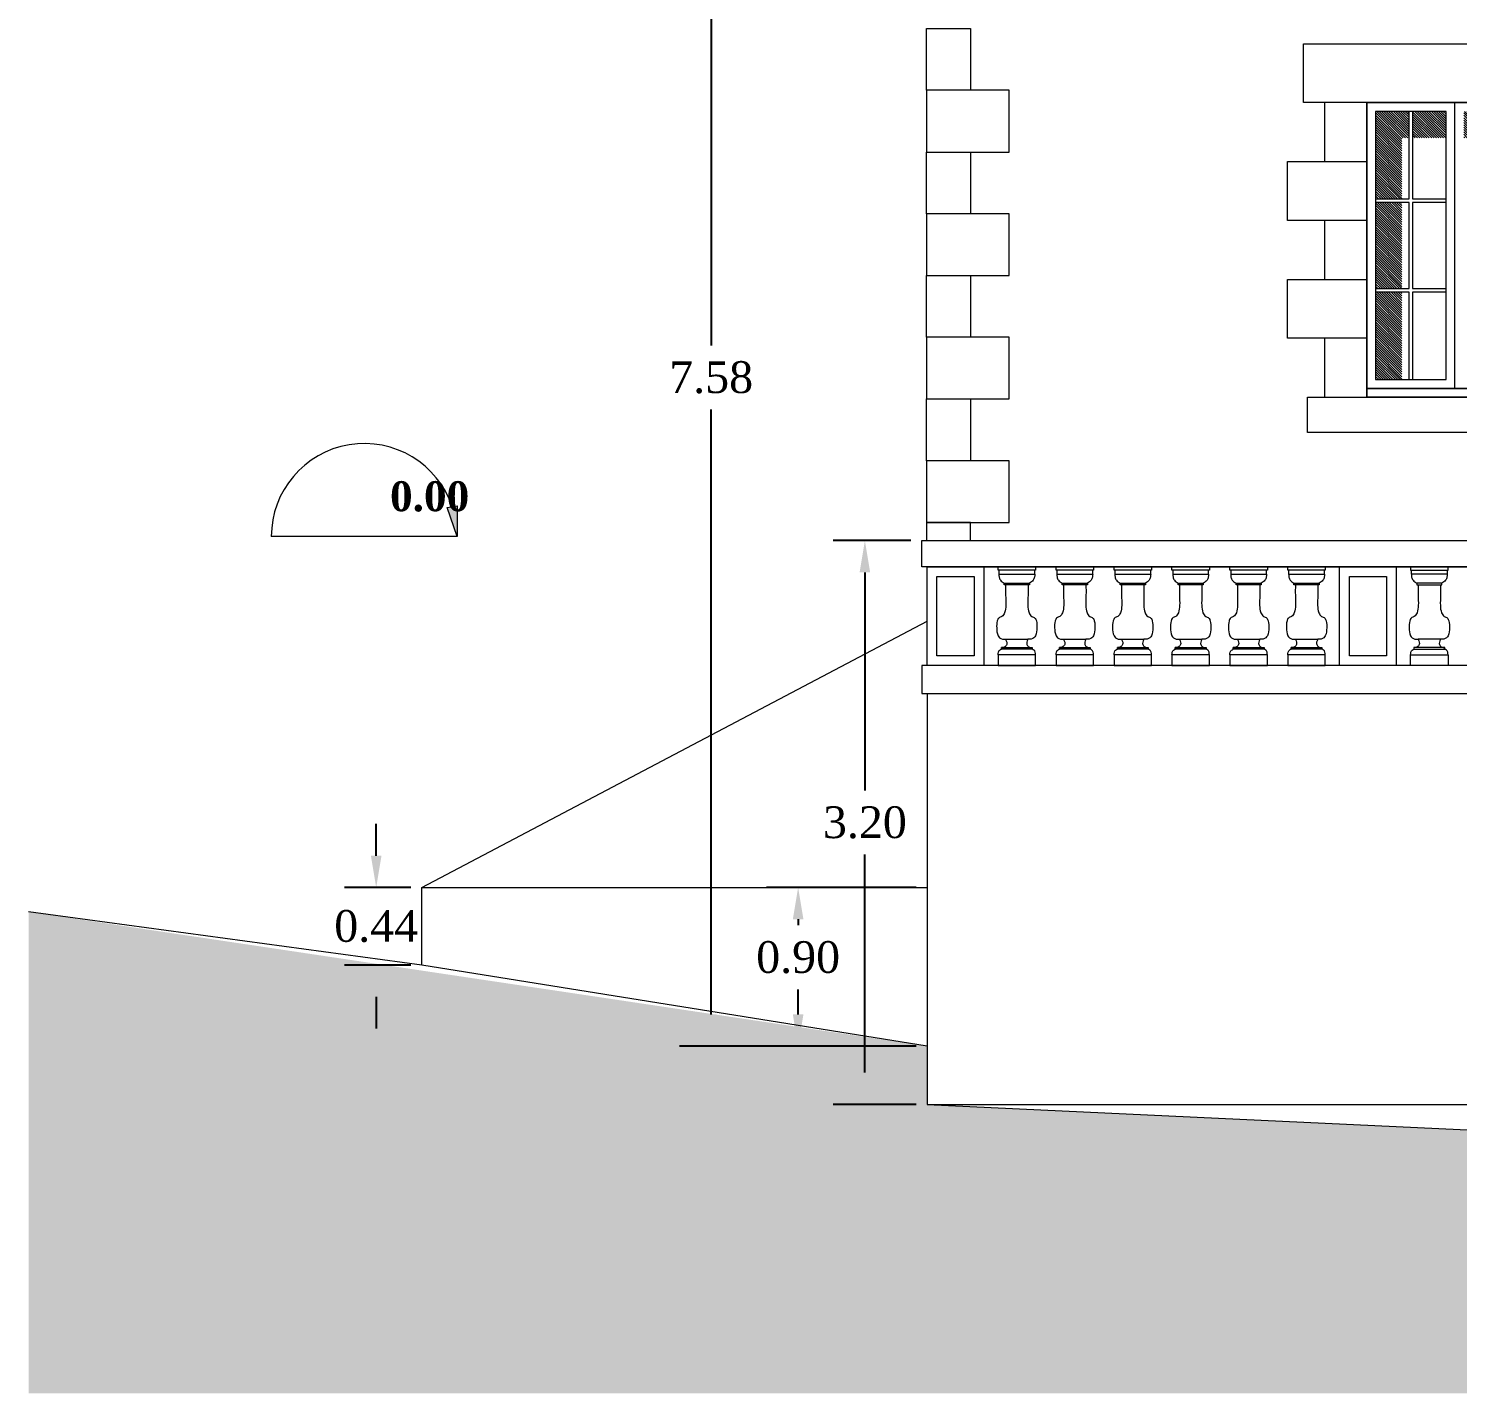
# Model space of a CAD drawing. Header units: millimetres. Extents: x -17502 to -16646, y 1856 to 2034.
# Drawn here: x -16920.29 to -16912.18, y 1865.61 to 1873.34 of the extents above; entities that cross this region are included whole.
import ezdxf

# ---------------------------------------------------------------- set-up
doc = ezdxf.new("R2010")
doc.units = ezdxf.units.MM
doc.layers.get('0').update_dxf_attribs({"lineweight": 9})
doc.layers.get('Defpoints').update_dxf_attribs({"lineweight": 9})
doc.styles.get("Standard").update_dxf_attribs({"font": 'times.ttf'})
doc.dimstyles.get("Standard").update_dxf_attribs({"dimtxt": 0.18, "dimasz": 0.18, "dimexe": 0.18, "dimexo": 0.0625, "dimgap": 0.09, "dimtad": 0, "dimtih": 1, "dimtoh": 1, "dimzin": 0, "dimdsep": 46, "dimtxsty": 'Standard', "dimcen": 0.09, "dimadec": 0, "dimazin": 0, "dimtfac": 1, "dimtofl": 0, "dimtmove": 0, "dimatfit": 3, "dimfxl": 1, "dimtolj": 1, "dimtzin": 0, "dimarcsym": 0})

# ---------------------------------------------------------------- blocks, each defined once
blk = doc.blocks.new('*D524')
at = {"color": 0, "lineweight": -2, "transparency": 16777216}
for p, q in [((-16918.3152, 1868.655), (-16918.3152, 1868.835)), ((-16918.1192, 1868.475), (-16918.4952, 1868.475)), ((-16918.1192, 1868.035), (-16918.4952, 1868.035)), ((-16918.3152, 1867.855), (-16918.3152, 1867.675))]:
    blk.add_line(p, q, dxfattribs=at)
at = {"color": 0, "lineweight": 9, "transparency": 16777216}
for points in [[(-16918.3452, 1868.655), (-16918.2852, 1868.655), (-16918.3152, 1868.475)], [(-16918.3452, 1867.855), (-16918.2852, 1867.855), (-16918.3152, 1868.035)]]:
    blk.add_solid(points, dxfattribs=at)
at = {"layer": 'Defpoints', "color": 0, "lineweight": 9, "transparency": 16777216}
for p in [(-16918.0567, 1868.475), (-16918.3152, 1868.035), (-16918.0567, 1868.035)]:
    blk.add_point(p, dxfattribs=at)
at = {"color": 0, "lineweight": 9, "transparency": 16777216, "insert": (-16918.3152, 1868.255), "char_height": 0.18, "attachment_point": 5}
blk.add_mtext('\\A1;0.44', dxfattribs=at)
blk = doc.blocks.new('*D525')
at = {"color": 0, "lineweight": -2, "transparency": 16777216}
for p, q in [((-16915.2538, 1868.475), (-16916.1024, 1868.475)), ((-16915.9224, 1868.295), (-16915.9224, 1868.2605)), ((-16915.9224, 1867.755), (-16915.9224, 1867.8969)), ((-16915.2538, 1867.575), (-16916.1024, 1867.575))]:
    blk.add_line(p, q, dxfattribs=at)
at = {"color": 0, "lineweight": 9, "transparency": 16777216}
for points in [[(-16915.9524, 1868.295), (-16915.8924, 1868.295), (-16915.9224, 1868.475)], [(-16915.9524, 1867.755), (-16915.8924, 1867.755), (-16915.9224, 1867.575)]]:
    blk.add_solid(points, dxfattribs=at)
at = {"layer": 'Defpoints', "color": 0, "lineweight": 9, "transparency": 16777216}
for p in [(-16915.1913, 1868.475), (-16915.9224, 1867.575), (-16915.1913, 1867.575)]:
    blk.add_point(p, dxfattribs=at)
at = {"color": 0, "lineweight": 9, "transparency": 16777216, "insert": (-16915.9224, 1868.0787), "char_height": 0.18, "attachment_point": 5}
blk.add_mtext('\\A1;0.90', dxfattribs=at)
blk = doc.blocks.new('*D526')
at = {"color": 0, "lineweight": -2, "transparency": 16777216}
for p, q in [((-16915.2838, 1870.4415), (-16915.724, 1870.4415)), ((-16915.544, 1870.2615), (-16915.544, 1869.025)), ((-16915.544, 1867.425), (-16915.544, 1868.6614)), ((-16915.2538, 1867.245), (-16915.724, 1867.245))]:
    blk.add_line(p, q, dxfattribs=at)
at = {"color": 0, "lineweight": 9, "transparency": 16777216}
for points in [[(-16915.574, 1870.2615), (-16915.514, 1870.2615), (-16915.544, 1870.4415)], [(-16915.574, 1867.425), (-16915.514, 1867.425), (-16915.544, 1867.245)]]:
    blk.add_solid(points, dxfattribs=at)
at = {"layer": 'Defpoints', "color": 0, "lineweight": 9, "transparency": 16777216}
for p in [(-16915.2213, 1870.4415), (-16915.544, 1867.245), (-16915.1913, 1867.245)]:
    blk.add_point(p, dxfattribs=at)
at = {"color": 0, "lineweight": 9, "transparency": 16777216, "insert": (-16915.544, 1868.8432), "char_height": 0.18, "attachment_point": 5}
blk.add_mtext('\\A1;3.20', dxfattribs=at)
blk = doc.blocks.new('*D527')
at = {"color": 0, "lineweight": -2, "transparency": 16777216}
for p, q in [((-16915.0421, 1875.1584), (-16916.5957, 1875.1584)), ((-16916.4157, 1874.9784), (-16916.4157, 1871.5485)), ((-16916.4157, 1867.755), (-16916.4157, 1871.1849)), ((-16915.2538, 1867.575), (-16916.5957, 1867.575))]:
    blk.add_line(p, q, dxfattribs=at)
at = {"color": 0, "lineweight": 9, "transparency": 16777216}
for points in [[(-16916.4457, 1874.9784), (-16916.3857, 1874.9784), (-16916.4157, 1875.1584)], [(-16916.4457, 1867.755), (-16916.3857, 1867.755), (-16916.4157, 1867.575)]]:
    blk.add_solid(points, dxfattribs=at)
at = {"layer": 'Defpoints', "color": 0, "lineweight": 9, "transparency": 16777216}
for p in [(-16914.9796, 1875.1584), (-16916.4157, 1867.575), (-16915.1913, 1867.575)]:
    blk.add_point(p, dxfattribs=at)
at = {"color": 0, "lineweight": 9, "transparency": 16777216, "insert": (-16916.4157, 1871.3667), "char_height": 0.18, "attachment_point": 5}
blk.add_mtext('\\A1;7.58', dxfattribs=at)

msp = doc.modelspace()

# ---------------------------------------------------------------- hatches: boundary and pattern name
at = {"lineweight": 9}
h = msp.add_hatch(dxfattribs=at)
h.set_pattern_fill('ANSI31', color=252, scale=0.003, angle=90, style=0)
h.set_pattern_definition([(135, (3287.037681, 3153.7169065), (-0.006735192091, -0.006735192091), [])])
h.paths.add_polyline_path([(-16912.4584, 1872.875), (-16912.6484, 1872.875), (-16912.6484, 1872.591), (-16912.6484, 1872.379), (-16912.4984, 1872.379), (-16912.4984, 1872.725), (-16912.4584, 1872.725)])
h.paths.add_polyline_path([(-16912.2484, 1872.875), (-16912.4384, 1872.875), (-16912.4384, 1872.725), (-16912.2484, 1872.725)])
h.paths.add_polyline_path([(-16911.9584, 1872.875), (-16912.1484, 1872.875), (-16912.1484, 1872.725), (-16911.9584, 1872.725)])
h.paths.add_polyline_path([(-16911.7484, 1872.875), (-16911.9384, 1872.875), (-16911.9384, 1872.725), (-16911.7484, 1872.725)])
h.paths.add_polyline_path([(-16912.4984, 1872.359), (-16912.6484, 1872.359), (-16912.6484, 1872.257), (-16912.6484, 1871.923), (-16912.6484, 1871.871), (-16912.4984, 1871.871)])
h.paths.add_polyline_path([(-16912.4984, 1871.851), (-16912.6484, 1871.851), (-16912.6484, 1871.589), (-16912.6484, 1871.355), (-16912.4984, 1871.355)])
h.paths.add_polyline_path([(-16909.7179, 1872.3671), (-16909.8143, 1872.3671), (-16909.8143, 1871.3337), (-16909.7179, 1871.3337)])
h.paths.add_polyline_path([(-16909.0979, 1872.8046), (-16909.8379, 1872.8049), (-16909.8379, 1872.6273), (-16909.7179, 1872.6273), (-16909.7179, 1872.685), (-16909.0979, 1872.685)])
h.paths.add_polyline_path([(-16907.2675, 1872.875), (-16907.4575, 1872.875), (-16907.4575, 1872.591), (-16907.4575, 1872.379), (-16907.3075, 1872.379), (-16907.3075, 1872.725), (-16907.2675, 1872.725)])
h.paths.add_polyline_path([(-16907.0575, 1872.875), (-16907.2475, 1872.875), (-16907.2475, 1872.725), (-16907.0575, 1872.725)])
h.paths.add_polyline_path([(-16906.7675, 1872.875), (-16906.9575, 1872.875), (-16906.9575, 1872.725), (-16906.7675, 1872.725)])
h.paths.add_polyline_path([(-16906.5575, 1872.875), (-16906.7475, 1872.875), (-16906.7475, 1872.725), (-16906.5575, 1872.725)])
h.paths.add_polyline_path([(-16907.3075, 1872.359), (-16907.4575, 1872.359), (-16907.4575, 1872.257), (-16907.4575, 1871.923), (-16907.4575, 1871.871), (-16907.3075, 1871.871)])
h.paths.add_polyline_path([(-16907.3075, 1871.851), (-16907.4575, 1871.851), (-16907.4575, 1871.589), (-16907.4575, 1871.355), (-16907.3075, 1871.355)])
h = msp.add_hatch(color=1, dxfattribs=at)
h.dxf.hatch_style = 1
h.paths.add_polyline_path([(-16917.9122, 1870.6296), (-16917.8555, 1870.6391), (-16917.8555, 1870.465)])
msp.add_hatch(color=254, dxfattribs=at).paths.add_polyline_path([(-16920.2863, 1868.3375), (-16915.1913, 1867.575), (-16915.1913, 1867.245), (-16911.2813, 1867.061), (-16907.5713, 1867.061), (-16902.7002, 1867.1129), (-16892.2233, 1866.8426), (-16892.2233, 1865.6063), (-16920.2863, 1865.6063)])

# ---------------------------------------------------------------- linework, layer by layer
for p, q in [((-16917.9122, 1870.6296), (-16917.8555, 1870.6391)), ((-16917.8555, 1870.465), (-16917.9122, 1870.6296)), ((-16917.8555, 1870.6391), (-16917.8555, 1870.465))]:
    msp.add_line(p, q, dxfattribs=at)
for points in [[(-16915.1954, 1873.345), (-16914.9454, 1873.345), (-16914.9454, 1872.995), (-16915.1954, 1872.995)], [(-16913.0562, 1873.259), (-16911.3405, 1873.259), (-16911.3405, 1872.925), (-16913.0562, 1872.925)], [(-16914.7254, 1872.995), (-16915.1954, 1872.995), (-16915.1954, 1872.645), (-16914.7254, 1872.645)], [(-16912.6984, 1872.925), (-16912.937, 1872.925), (-16912.937, 1872.591), (-16912.6984, 1872.591)], [(-16912.6984, 1872.925), (-16911.6984, 1872.925), (-16911.6984, 1871.255), (-16912.6984, 1871.255)], [(-16912.6984, 1872.925), (-16911.6984, 1872.925), (-16911.6984, 1871.255), (-16912.6984, 1871.255)], [(-16911.6984, 1872.257), (-16911.6984, 1872.591), (-16911.6984, 1872.925), (-16912.6984, 1872.925), (-16912.6984, 1872.591), (-16912.6984, 1872.257), (-16912.6984, 1871.923), (-16912.6984, 1871.589), (-16912.6984, 1871.305), (-16911.6984, 1871.305), (-16911.6984, 1871.589), (-16911.6984, 1871.923)], [(-16912.2484, 1872.875), (-16912.6484, 1872.875), (-16912.6484, 1872.591), (-16912.6484, 1872.257), (-16912.6484, 1871.923), (-16912.6484, 1871.589), (-16912.6484, 1871.355), (-16912.2484, 1871.355)], [(-16912.4584, 1872.875), (-16912.6484, 1872.875), (-16912.6484, 1872.591), (-16912.6484, 1872.379), (-16912.4584, 1872.379)], [(-16912.2484, 1872.875), (-16912.4384, 1872.875), (-16912.4384, 1872.379), (-16912.2484, 1872.379)], [(-16915.1954, 1872.645), (-16914.9454, 1872.645), (-16914.9454, 1872.295), (-16915.1954, 1872.295)], [(-16913.1469, 1872.591), (-16912.6984, 1872.591), (-16912.6984, 1872.257), (-16913.1469, 1872.257)], [(-16912.4584, 1872.359), (-16912.6484, 1872.359), (-16912.6484, 1872.257), (-16912.6484, 1871.923), (-16912.6484, 1871.871), (-16912.4584, 1871.871)], [(-16912.2484, 1872.359), (-16912.4384, 1872.359), (-16912.4384, 1871.871), (-16912.2484, 1871.871)], [(-16914.7254, 1872.295), (-16915.1954, 1872.295), (-16915.1954, 1871.945), (-16914.7254, 1871.945)], [(-16912.6984, 1872.257), (-16912.937, 1872.257), (-16912.937, 1871.923), (-16912.6984, 1871.923)], [(-16915.1954, 1871.945), (-16914.9454, 1871.945), (-16914.9454, 1871.595), (-16915.1954, 1871.595)], [(-16913.1469, 1871.923), (-16912.6984, 1871.923), (-16912.6984, 1871.589), (-16913.1469, 1871.589)], [(-16912.4584, 1871.851), (-16912.6484, 1871.851), (-16912.6484, 1871.589), (-16912.6484, 1871.355), (-16912.4584, 1871.355)], [(-16912.2484, 1871.851), (-16912.4384, 1871.851), (-16912.4384, 1871.355), (-16912.2484, 1871.355)], [(-16914.7254, 1871.595), (-16915.1954, 1871.595), (-16915.1954, 1871.245), (-16914.7254, 1871.245)], [(-16912.6984, 1871.589), (-16912.937, 1871.589), (-16912.937, 1871.255), (-16912.6984, 1871.255)], [(-16911.6984, 1871.305), (-16912.6984, 1871.305), (-16912.6984, 1871.255), (-16911.6984, 1871.255)], [(-16915.1954, 1871.245), (-16914.9454, 1871.245), (-16914.9454, 1870.895), (-16915.1954, 1870.895)], [(-16913.0349, 1871.255), (-16911.3619, 1871.255), (-16911.3619, 1871.055), (-16913.0349, 1871.055)], [(-16914.7254, 1870.895), (-16915.1954, 1870.895), (-16915.1954, 1870.545), (-16914.7254, 1870.545)], [(-16914.8696, 1869.7332), (-16915.1913, 1869.7332), (-16915.1913, 1870.2939), (-16914.8696, 1870.2939)], [(-16914.7885, 1870.2939), (-16914.5763, 1870.2939), (-16914.5763, 1870.2737), (-16914.7885, 1870.2737)], [(-16914.4599, 1870.2939), (-16914.2477, 1870.2939), (-16914.2477, 1870.2737), (-16914.4599, 1870.2737)], [(-16914.1313, 1870.2939), (-16913.919, 1870.2939), (-16913.919, 1870.2737), (-16914.1313, 1870.2737)], [(-16913.8026, 1870.2939), (-16913.5904, 1870.2939), (-16913.5904, 1870.2737), (-16913.8026, 1870.2737)], [(-16913.474, 1870.2939), (-16913.2618, 1870.2939), (-16913.2618, 1870.2737), (-16913.474, 1870.2737)], [(-16913.1454, 1870.2939), (-16912.9332, 1870.2939), (-16912.9332, 1870.2737), (-16913.1454, 1870.2737)], [(-16912.5304, 1869.7332), (-16912.8521, 1869.7332), (-16912.8521, 1870.2939), (-16912.5304, 1870.2939)], [(-16912.2371, 1870.2939), (-16912.4493, 1870.2939), (-16912.4493, 1870.2737), (-16912.2371, 1870.2737)], [(-16914.925, 1869.7886), (-16915.1358, 1869.7886), (-16915.1358, 1870.2384), (-16914.925, 1870.2384)], [(-16914.7842, 1870.2512), (-16914.5806, 1870.2512), (-16914.5806, 1870.2737), (-16914.7842, 1870.2737)], [(-16914.4555, 1870.2512), (-16914.252, 1870.2512), (-16914.252, 1870.2737), (-16914.4555, 1870.2737)], [(-16914.1269, 1870.2512), (-16913.9234, 1870.2512), (-16913.9234, 1870.2737), (-16914.1269, 1870.2737)], [(-16913.7983, 1870.2512), (-16913.5948, 1870.2512), (-16913.5948, 1870.2737), (-16913.7983, 1870.2737)], [(-16913.4697, 1870.2512), (-16913.2661, 1870.2512), (-16913.2661, 1870.2737), (-16913.4697, 1870.2737)], [(-16913.141, 1870.2512), (-16912.9375, 1870.2512), (-16912.9375, 1870.2737), (-16913.141, 1870.2737)], [(-16912.5858, 1869.7886), (-16912.7967, 1869.7886), (-16912.7967, 1870.2384), (-16912.5858, 1870.2384)], [(-16912.2415, 1870.2512), (-16912.445, 1870.2512), (-16912.445, 1870.2737), (-16912.2415, 1870.2737)], [(-16914.7541, 1870.201), (-16914.6108, 1870.201), (-16914.6108, 1870.1905), (-16914.7541, 1870.1905)], [(-16914.4254, 1870.201), (-16914.2821, 1870.201), (-16914.2821, 1870.1905), (-16914.4254, 1870.1905)], [(-16914.0968, 1870.201), (-16913.9535, 1870.201), (-16913.9535, 1870.1905), (-16914.0968, 1870.1905)], [(-16913.7682, 1870.201), (-16913.6249, 1870.201), (-16913.6249, 1870.1905), (-16913.7682, 1870.1905)], [(-16913.4395, 1870.201), (-16913.2962, 1870.201), (-16913.2962, 1870.1905), (-16913.4395, 1870.1905)], [(-16913.1109, 1870.201), (-16912.9676, 1870.201), (-16912.9676, 1870.1905), (-16913.1109, 1870.1905)], [(-16912.2716, 1870.201), (-16912.4149, 1870.201), (-16912.4149, 1870.1905), (-16912.2716, 1870.1905)], [(-16914.7697, 1869.835), (-16914.5952, 1869.835), (-16914.5952, 1869.8254), (-16914.7697, 1869.8254)], [(-16914.441, 1869.835), (-16914.2665, 1869.835), (-16914.2665, 1869.8254), (-16914.441, 1869.8254)], [(-16914.1124, 1869.835), (-16913.9379, 1869.835), (-16913.9379, 1869.8254), (-16914.1124, 1869.8254)], [(-16913.7838, 1869.835), (-16913.6093, 1869.835), (-16913.6093, 1869.8254), (-16913.7838, 1869.8254)], [(-16913.4551, 1869.835), (-16913.2806, 1869.835), (-16913.2806, 1869.8254), (-16913.4551, 1869.8254)], [(-16913.1265, 1869.835), (-16912.952, 1869.835), (-16912.952, 1869.8254), (-16913.1265, 1869.8254)], [(-16912.256, 1869.835), (-16912.4305, 1869.835), (-16912.4305, 1869.8254), (-16912.256, 1869.8254)], [(-16915.2213, 1869.575), (-16910.4413, 1869.575), (-16910.4413, 1869.7332), (-16915.2213, 1869.7332)], [(-16914.7885, 1869.7332), (-16914.5763, 1869.7332), (-16914.5763, 1869.7942), (-16914.7885, 1869.7942)], [(-16914.4599, 1869.7332), (-16914.2477, 1869.7332), (-16914.2477, 1869.7942), (-16914.4599, 1869.7942)], [(-16914.1313, 1869.7332), (-16913.919, 1869.7332), (-16913.919, 1869.7942), (-16914.1313, 1869.7942)], [(-16913.8026, 1869.7332), (-16913.5904, 1869.7332), (-16913.5904, 1869.7942), (-16913.8026, 1869.7942)], [(-16913.474, 1869.7332), (-16913.2618, 1869.7332), (-16913.2618, 1869.7942), (-16913.474, 1869.7942)], [(-16913.1454, 1869.7332), (-16912.9332, 1869.7332), (-16912.9332, 1869.7942), (-16913.1454, 1869.7942)], [(-16912.2371, 1869.7332), (-16912.4493, 1869.7332), (-16912.4493, 1869.7942), (-16912.2371, 1869.7942)], [(-16915.1913, 1867.575), (-16918.0567, 1868.035), (-16918.0567, 1868.475), (-16915.1913, 1868.475)]]:
    msp.add_lwpolyline(points, close=True, dxfattribs=at)
for points in [[(-16912.1984, 1871.305), (-16912.1984, 1872.925)], [(-16914.9454, 1870.4415), (-16914.9454, 1870.545), (-16915.1954, 1870.545), (-16915.1954, 1870.4415)], [(-16910.4413, 1870.2939), (-16915.2213, 1870.2939), (-16915.2213, 1870.4415), (-16910.1913, 1870.4415), (-16910.1913, 1870.2939)], [(-16914.8696, 1870.2939), (-16912.8521, 1870.2939), (-16912.5304, 1870.2939), (-16910.5129, 1870.2939)], [(-16914.7541, 1870.201), (-16914.6108, 1870.201)], [(-16914.4254, 1870.201), (-16914.2821, 1870.201)], [(-16914.0968, 1870.201), (-16913.9535, 1870.201)], [(-16913.7682, 1870.201), (-16913.6249, 1870.201)], [(-16913.4395, 1870.201), (-16913.2962, 1870.201)], [(-16913.1109, 1870.201), (-16912.9676, 1870.201)], [(-16912.2716, 1870.201), (-16912.4149, 1870.201)], [(-16918.0567, 1868.475), (-16915.1913, 1869.985)], [(-16914.7458, 1869.8821), (-16914.619, 1869.8821)], [(-16914.4171, 1869.8821), (-16914.2904, 1869.8821)], [(-16914.0885, 1869.8821), (-16913.9618, 1869.8821)], [(-16913.7599, 1869.8821), (-16913.6332, 1869.8821)], [(-16913.4313, 1869.8821), (-16913.3045, 1869.8821)], [(-16913.1026, 1869.8821), (-16912.9759, 1869.8821)], [(-16912.2799, 1869.8821), (-16912.4066, 1869.8821)], [(-16910.4413, 1869.7332), (-16915.1913, 1869.7332)], [(-16915.1913, 1869.575), (-16915.1913, 1867.245)], [(-16918.0567, 1868.035), (-16920.2863, 1868.3375)], [(-16915.1913, 1867.245), (-16911.0313, 1867.245)], [(-16915.1913, 1867.245), (-16911.2813, 1867.061), (-16907.5713, 1867.061), (-16902.6218, 1867.1109)]]:
    msp.add_lwpolyline(points, dxfattribs=at)
at = {"color": 1, "lineweight": 9}
msp.add_lwpolyline([(-16917.8555, 1870.465), (-16918.9098, 1870.465)], dxfattribs=at)
at = {"lineweight": 9}
msp.add_arc((-16918.3827, 1870.465), 0.5271, 18.75372, 180, dxfattribs=at)
for points in [[(-16914.7842, 1870.2512), (-16914.7826, 1870.2349), (-16914.775, 1870.2172), (-16914.7541, 1870.201)], [(-16914.5806, 1870.2512), (-16914.5822, 1870.2349), (-16914.5898, 1870.2172), (-16914.6108, 1870.201)], [(-16914.4555, 1870.2512), (-16914.4539, 1870.2349), (-16914.4464, 1870.2172), (-16914.4254, 1870.201)], [(-16914.252, 1870.2512), (-16914.2536, 1870.2349), (-16914.2612, 1870.2172), (-16914.2821, 1870.201)], [(-16914.1269, 1870.2512), (-16914.1253, 1870.2349), (-16914.1177, 1870.2172), (-16914.0968, 1870.201)], [(-16913.9234, 1870.2512), (-16913.925, 1870.2349), (-16913.9326, 1870.2172), (-16913.9535, 1870.201)], [(-16913.7983, 1870.2512), (-16913.7967, 1870.2349), (-16913.7891, 1870.2172), (-16913.7682, 1870.201)], [(-16913.5948, 1870.2512), (-16913.5964, 1870.2349), (-16913.6039, 1870.2172), (-16913.6249, 1870.201)], [(-16913.4697, 1870.2512), (-16913.4681, 1870.2349), (-16913.4605, 1870.2172), (-16913.4395, 1870.201)], [(-16913.2661, 1870.2512), (-16913.2677, 1870.2349), (-16913.2753, 1870.2172), (-16913.2962, 1870.201)], [(-16913.141, 1870.2512), (-16913.1394, 1870.2349), (-16913.1319, 1870.2172), (-16913.1109, 1870.201)], [(-16912.9375, 1870.2512), (-16912.9391, 1870.2349), (-16912.9467, 1870.2172), (-16912.9676, 1870.201)], [(-16912.445, 1870.2512), (-16912.4434, 1870.2349), (-16912.4358, 1870.2172), (-16912.4149, 1870.201)], [(-16912.2415, 1870.2512), (-16912.2431, 1870.2349), (-16912.2506, 1870.2172), (-16912.2716, 1870.201)], [(-16914.7459, 1870.1905), (-16914.7459, 1870.132), (-16914.7448, 1870.074), (-16914.7521, 1870.0328), (-16914.7675, 1870.012), (-16914.7851, 1870.0025), (-16914.7933, 1869.9865), (-16914.7966, 1869.9465), (-16914.7885, 1869.9026), (-16914.7797, 1869.8906), (-16914.7458, 1869.8821)], [(-16914.6189, 1870.1905), (-16914.6189, 1870.132), (-16914.62, 1870.074), (-16914.6127, 1870.0328), (-16914.5973, 1870.012), (-16914.5797, 1870.0025), (-16914.5715, 1869.9865), (-16914.5682, 1869.9465), (-16914.5763, 1869.9026), (-16914.5851, 1869.8906), (-16914.619, 1869.8821)], [(-16914.4173, 1870.1905), (-16914.4173, 1870.132), (-16914.4162, 1870.074), (-16914.4235, 1870.0328), (-16914.4388, 1870.012), (-16914.4565, 1870.0025), (-16914.4647, 1869.9865), (-16914.468, 1869.9465), (-16914.4599, 1869.9026), (-16914.451, 1869.8906), (-16914.4171, 1869.8821)], [(-16914.2903, 1870.1905), (-16914.2903, 1870.132), (-16914.2913, 1870.074), (-16914.284, 1870.0328), (-16914.2687, 1870.012), (-16914.251, 1870.0025), (-16914.2429, 1869.9865), (-16914.2395, 1869.9465), (-16914.2477, 1869.9026), (-16914.2565, 1869.8906), (-16914.2904, 1869.8821)], [(-16914.0887, 1870.1905), (-16914.0887, 1870.132), (-16914.0876, 1870.074), (-16914.0949, 1870.0328), (-16914.1102, 1870.012), (-16914.1279, 1870.0025), (-16914.136, 1869.9865), (-16914.1394, 1869.9465), (-16914.1313, 1869.9026), (-16914.1224, 1869.8906), (-16914.0885, 1869.8821)], [(-16913.9616, 1870.1905), (-16913.9616, 1870.132), (-16913.9627, 1870.074), (-16913.9554, 1870.0328), (-16913.9401, 1870.012), (-16913.9224, 1870.0025), (-16913.9143, 1869.9865), (-16913.9109, 1869.9465), (-16913.919, 1869.9026), (-16913.9279, 1869.8906), (-16913.9618, 1869.8821)], [(-16913.76, 1870.1905), (-16913.76, 1870.132), (-16913.759, 1870.074), (-16913.7663, 1870.0328), (-16913.7816, 1870.012), (-16913.7993, 1870.0025), (-16913.8074, 1869.9865), (-16913.8108, 1869.9465), (-16913.8026, 1869.9026), (-16913.7938, 1869.8906), (-16913.7599, 1869.8821)], [(-16913.633, 1870.1905), (-16913.633, 1870.132), (-16913.6341, 1870.074), (-16913.6268, 1870.0328), (-16913.6115, 1870.012), (-16913.5938, 1870.0025), (-16913.5856, 1869.9865), (-16913.5823, 1869.9465), (-16913.5904, 1869.9026), (-16913.5993, 1869.8906), (-16913.6332, 1869.8821)], [(-16913.4314, 1870.1905), (-16913.4314, 1870.132), (-16913.4303, 1870.074), (-16913.4376, 1870.0328), (-16913.453, 1870.012), (-16913.4706, 1870.0025), (-16913.4788, 1869.9865), (-16913.4821, 1869.9465), (-16913.474, 1869.9026), (-16913.4652, 1869.8906), (-16913.4313, 1869.8821)], [(-16913.3044, 1870.1905), (-16913.3044, 1870.132), (-16913.3055, 1870.074), (-16913.2982, 1870.0328), (-16913.2828, 1870.012), (-16913.2652, 1870.0025), (-16913.257, 1869.9865), (-16913.2537, 1869.9465), (-16913.2618, 1869.9026), (-16913.2706, 1869.8906), (-16913.3045, 1869.8821)], [(-16913.1028, 1870.1905), (-16913.1028, 1870.132), (-16913.1017, 1870.074), (-16913.109, 1870.0328), (-16913.1243, 1870.012), (-16913.142, 1870.0025), (-16913.1502, 1869.9865), (-16913.1535, 1869.9465), (-16913.1454, 1869.9026), (-16913.1365, 1869.8906), (-16913.1026, 1869.8821)], [(-16912.9758, 1870.1905), (-16912.9758, 1870.132), (-16912.9768, 1870.074), (-16912.9695, 1870.0328), (-16912.9542, 1870.012), (-16912.9365, 1870.0025), (-16912.9284, 1869.9865), (-16912.925, 1869.9465), (-16912.9332, 1869.9026), (-16912.942, 1869.8906), (-16912.9759, 1869.8821)], [(-16912.4068, 1870.1905), (-16912.4068, 1870.132), (-16912.4057, 1870.074), (-16912.413, 1870.0328), (-16912.4283, 1870.012), (-16912.446, 1870.0025), (-16912.4541, 1869.9865), (-16912.4575, 1869.9465), (-16912.4493, 1869.9026), (-16912.4405, 1869.8906), (-16912.4066, 1869.8821)], [(-16912.2797, 1870.1905), (-16912.2797, 1870.132), (-16912.2808, 1870.074), (-16912.2735, 1870.0328), (-16912.2582, 1870.012), (-16912.2405, 1870.0025), (-16912.2324, 1869.9865), (-16912.229, 1869.9465), (-16912.2371, 1869.9026), (-16912.246, 1869.8906), (-16912.2799, 1869.8821)], [(-16914.7458, 1869.8821), (-16914.7419, 1869.8733), (-16914.7388, 1869.8577), (-16914.7474, 1869.8417), (-16914.7616, 1869.8357), (-16914.7697, 1869.835)], [(-16914.619, 1869.8821), (-16914.6229, 1869.8733), (-16914.6261, 1869.8577), (-16914.6174, 1869.8417), (-16914.6032, 1869.8357), (-16914.5952, 1869.835)], [(-16914.4171, 1869.8821), (-16914.4132, 1869.8733), (-16914.4101, 1869.8577), (-16914.4188, 1869.8417), (-16914.433, 1869.8357), (-16914.441, 1869.835)], [(-16914.2904, 1869.8821), (-16914.2943, 1869.8733), (-16914.2974, 1869.8577), (-16914.2888, 1869.8417), (-16914.2746, 1869.8357), (-16914.2665, 1869.835)], [(-16914.0885, 1869.8821), (-16914.0846, 1869.8733), (-16914.0815, 1869.8577), (-16914.0902, 1869.8417), (-16914.1044, 1869.8357), (-16914.1124, 1869.835)], [(-16913.9618, 1869.8821), (-16913.9657, 1869.8733), (-16913.9688, 1869.8577), (-16913.9601, 1869.8417), (-16913.9459, 1869.8357), (-16913.9379, 1869.835)], [(-16913.7599, 1869.8821), (-16913.756, 1869.8733), (-16913.7529, 1869.8577), (-16913.7615, 1869.8417), (-16913.7757, 1869.8357), (-16913.7838, 1869.835)], [(-16913.6332, 1869.8821), (-16913.6371, 1869.8733), (-16913.6402, 1869.8577), (-16913.6315, 1869.8417), (-16913.6173, 1869.8357), (-16913.6093, 1869.835)], [(-16913.4313, 1869.8821), (-16913.4274, 1869.8733), (-16913.4242, 1869.8577), (-16913.4329, 1869.8417), (-16913.4471, 1869.8357), (-16913.4551, 1869.835)], [(-16913.3045, 1869.8821), (-16913.3084, 1869.8733), (-16913.3115, 1869.8577), (-16913.3029, 1869.8417), (-16913.2887, 1869.8357), (-16913.2806, 1869.835)], [(-16913.1026, 1869.8821), (-16913.0987, 1869.8733), (-16913.0956, 1869.8577), (-16913.1043, 1869.8417), (-16913.1185, 1869.8357), (-16913.1265, 1869.835)], [(-16912.9759, 1869.8821), (-16912.9798, 1869.8733), (-16912.9829, 1869.8577), (-16912.9743, 1869.8417), (-16912.9601, 1869.8357), (-16912.952, 1869.835)], [(-16912.4066, 1869.8821), (-16912.4027, 1869.8733), (-16912.3996, 1869.8577), (-16912.4083, 1869.8417), (-16912.4224, 1869.8357), (-16912.4305, 1869.835)], [(-16912.2799, 1869.8821), (-16912.2838, 1869.8733), (-16912.2869, 1869.8577), (-16912.2782, 1869.8417), (-16912.264, 1869.8357), (-16912.256, 1869.835)], [(-16914.7885, 1869.7942), (-16914.7867, 1869.8099), (-16914.7792, 1869.8211), (-16914.7697, 1869.8254), (-16914.7694, 1869.8255)], [(-16914.5763, 1869.7942), (-16914.5781, 1869.8099), (-16914.5856, 1869.8211), (-16914.5952, 1869.8254), (-16914.5954, 1869.8255)], [(-16914.4599, 1869.7942), (-16914.458, 1869.8099), (-16914.4506, 1869.8211), (-16914.441, 1869.8254), (-16914.4407, 1869.8255)], [(-16914.2477, 1869.7942), (-16914.2495, 1869.8099), (-16914.2569, 1869.8211), (-16914.2665, 1869.8254), (-16914.2668, 1869.8255)], [(-16914.1313, 1869.7942), (-16914.1294, 1869.8099), (-16914.122, 1869.8211), (-16914.1124, 1869.8254), (-16914.1121, 1869.8255)], [(-16913.919, 1869.7942), (-16913.9209, 1869.8099), (-16913.9283, 1869.8211), (-16913.9379, 1869.8254), (-16913.9382, 1869.8255)], [(-16913.8026, 1869.7942), (-16913.8008, 1869.8099), (-16913.7934, 1869.8211), (-16913.7838, 1869.8254), (-16913.7835, 1869.8255)], [(-16913.5904, 1869.7942), (-16913.5923, 1869.8099), (-16913.5997, 1869.8211), (-16913.6093, 1869.8254), (-16913.6096, 1869.8255)], [(-16913.474, 1869.7942), (-16913.4722, 1869.8099), (-16913.4647, 1869.8211), (-16913.4551, 1869.8254), (-16913.4549, 1869.8255)], [(-16913.2618, 1869.7942), (-16913.2636, 1869.8099), (-16913.2711, 1869.8211), (-16913.2806, 1869.8254), (-16913.2809, 1869.8255)], [(-16913.1454, 1869.7942), (-16913.1435, 1869.8099), (-16913.1361, 1869.8211), (-16913.1265, 1869.8254), (-16913.1262, 1869.8255)], [(-16912.9332, 1869.7942), (-16912.935, 1869.8099), (-16912.9424, 1869.8211), (-16912.952, 1869.8254), (-16912.9523, 1869.8255)], [(-16912.4493, 1869.7942), (-16912.4475, 1869.8099), (-16912.4401, 1869.8211), (-16912.4305, 1869.8254), (-16912.4302, 1869.8255)], [(-16912.2371, 1869.7942), (-16912.239, 1869.8099), (-16912.2464, 1869.8211), (-16912.256, 1869.8254), (-16912.2563, 1869.8255)]]:
    msp.add_spline(points, degree=3, dxfattribs=at)

# ---------------------------------------------------------------- texts
at = {"lineweight": 9, "insert": (-16917.7874, 1870.7783), "char_height": 0.17, "width": 1.197611, "attachment_point": 3}
msp.add_mtext('{\\fTimes New Roman|b1|i0|c0|p18;\\C1;0.00}', dxfattribs=at)

# ---------------------------------------------------------------- dimensions: what is measured, and where the dimension line sits
at = {"lineweight": 9}
for base, p1, p2, picture, middle in [((-16916.4157, 1867.575), (-16914.9796, 1875.1584), (-16915.1913, 1867.575), '*D527', (-16916.4157, 1871.3667)), ((-16915.544, 1867.245), (-16915.2213, 1870.4415), (-16915.1913, 1867.245), '*D526', (-16915.544, 1868.8432)), ((-16918.3152, 1868.035), (-16918.0567, 1868.475), (-16918.0567, 1868.035), '*D524', (-16918.3152, 1868.255))]:
    dim = msp.add_linear_dim(base=base, p1=p1, p2=p2, angle=90, dimstyle='Standard', dxfattribs=at)
    dim.commit()
    dim.dimension.update_dxf_attribs({"geometry": picture, "text_midpoint": middle})
dim = msp.add_linear_dim(base=(-16915.9224, 1867.575), p1=(-16915.1913, 1868.475), p2=(-16915.1913, 1867.575), angle=90, dimstyle='Standard', dxfattribs=at)
dim.commit()
dim.dimension.update_dxf_attribs({"geometry": '*D525', "text_midpoint": (-16915.9224, 1868.0787), "dimtype": 160})

doc.saveas('drawing.dxf')
